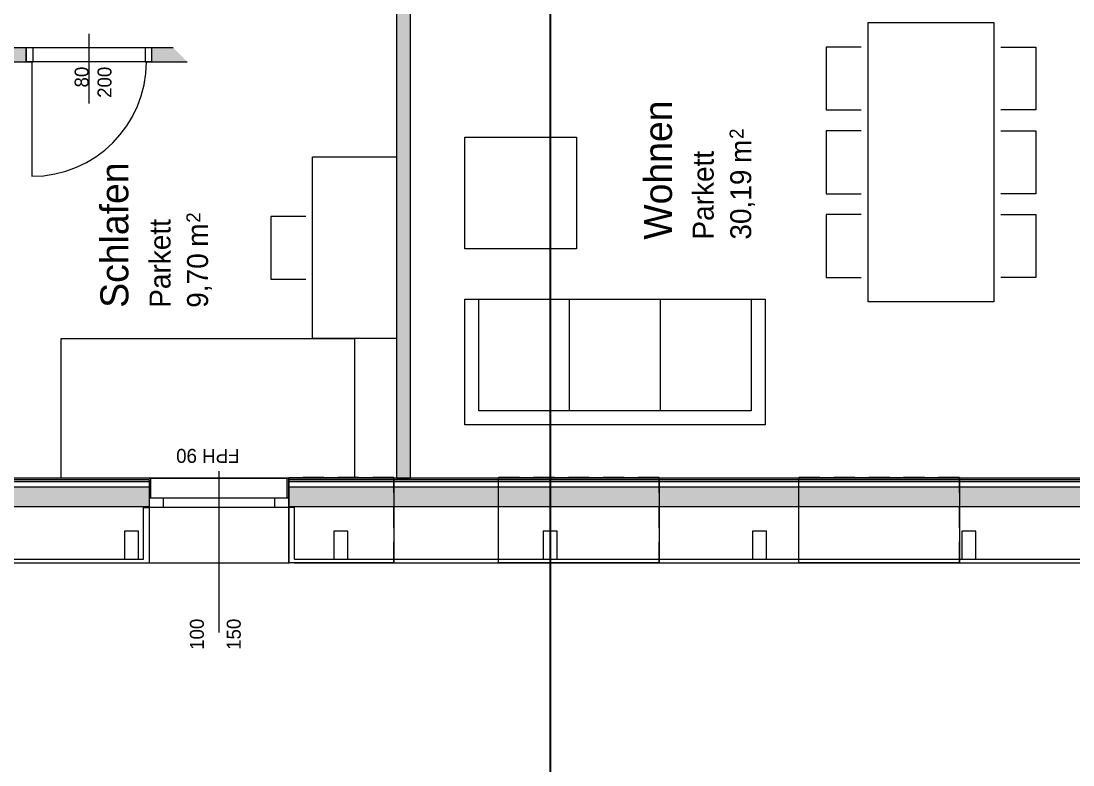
# Model space of a CAD drawing. Header units: metres. Extents: x -223175 to -223082, y -66 to 73.
# Drawn here: x -223163.26 to -223155.74, y 21.62 to 26.95 of the extents above; entities that cross this region are included whole.
import ezdxf
from ezdxf.enums import TextEntityAlignment as Align

# ---------------------------------------------------------------- set-up
doc = ezdxf.new("R2010")
doc.units = ezdxf.units.M
doc.header["$MEASUREMENT"] = 0
doc.linetypes.add('Strichlinie', pattern=[0.5644444465637207, 0.2822222232818604, -0.2822222232818603])
doc.linetypes.add('Untersicht', pattern=[0.2, 0.15, -0.05])
for name, color, linetype in [('cs-aussenanlagen.cs', 7, 'Continuous'), ('cs-bestand wand.cs', 7, 'Continuous'), ('cs-einrichtung allg.cs', 7, 'Continuous'), ('cs-raumstempel.cs', 7, 'Continuous'), ('cs-schraffur allg.cs', 7, 'Continuous'), ('cs-wand ntr.cs', 7, 'Continuous'), ('cs-wand tr.cs', 7, 'Continuous')]:
    doc.layers.add(name, color=color, linetype=linetype)

# ---------------------------------------------------------------- blocks, each defined once
blk = doc.blocks.new('Wohnen_21_73', base_point=(-14443.95450317187, 223158.4655828323))
at = {"layer": 'cs-raumstempel.cs', "color": 7, "lineweight": 13}
for tag, height, p in [('ROOM_NAME', 0.2, (-14444.46766817187, 223158.8054616202)), ('stFloorCovering', 0.15, (-14444.46766817187, 223158.4568555596)), ('DUMMY_876', 0.1, (-14443.74656817187, 223158.1928555596)), ('ROOM_AREA', 0.15, (-14444.46766817187, 223158.1883101051)), ('DUMMY_875', 0.15, (-14443.97478817187, 223158.1883101051))]:
    blk.add_attdef(tag, text='', height=height, dxfattribs=at).set_placement(p, align=Align.TOP_LEFT)
blk = doc.blocks.new('Schlafen_21_74', base_point=(-14444.43865488978, 223162.3532381524))
at = {"layer": 'cs-raumstempel.cs', "color": 7, "lineweight": 13}
for tag, height, p in [('ROOM_NAME', 0.2, (-14444.95574988978, 223162.6963169403)), ('stFloorCovering', 0.15, (-14444.95574988978, 223162.3445108797)), ('ROOM_AREA', 0.15, (-14444.95574988978, 223162.0759654251)), ('DUMMY_875', 0.15, (-14444.57479988978, 223162.0759654251)), ('DUMMY_876', 0.1, (-14444.34657988978, 223162.0805108797))]:
    blk.add_attdef(tag, text='', height=height, dxfattribs=at).set_placement(p, align=Align.TOP_LEFT)
blk = doc.blocks.new('Morph_2', base_point=(-14400.36844134533, 223131.1158135647))
at = {"layer": 'cs-bestand wand.cs', "color": 250, "linetype": 'Continuous', "lineweight": 20}
for p, q in [((-14446.78125644174, 223167.0171014483), (-14446.78125644174, 223161.347081045)), ((-14446.17605644174, 223151.9371014482), (-14446.17605644174, 223167.0171014483)), ((-14446.78125644174, 223161.347081045), (-14446.17125644174, 223161.347081045)), ((-14446.17125644174, 223161.347081045), (-14446.17125644174, 223160.597081045)), ((-14446.78125644174, 223160.597081045), (-14446.78125644174, 223159.847081045)), ((-14446.17125644174, 223160.597081045), (-14446.78125644174, 223160.597081045)), ((-14446.78125644174, 223159.847081045), (-14446.17125644174, 223159.847081045)), ((-14446.17125644174, 223159.847081045), (-14446.17125644174, 223158.697081045)), ((-14446.78125644174, 223158.697081045), (-14446.78125644174, 223157.697081045)), ((-14446.17125644174, 223158.697081045), (-14446.78125644174, 223158.697081045)), ((-14446.78125644174, 223157.697081045), (-14446.17125644174, 223157.697081045)), ((-14446.17125644174, 223157.697081045), (-14446.17125644174, 223156.547081045)), ((-14446.78125644174, 223156.547081045), (-14446.78125644174, 223151.9371014482)), ((-14446.17125644174, 223156.547081045), (-14446.78125644174, 223156.547081045))]:
    blk.add_line(p, q, dxfattribs=at)
at = {"layer": 'cs-bestand wand.cs', "color": 253, "linetype": 'Untersicht', "lineweight": 20, "true_color": 0xaaaaaa, "flags": 128}
for points in [[(-14446.78125644174, 223167.0171014483), (-14446.78125644174, 223151.9371014482)], [(-14446.17605644174, 223151.9371014482), (-14446.17605644174, 223167.0171014483)], [(-14446.78125644174, 223161.347081045), (-14446.17125644174, 223161.347081045)], [(-14446.17125644174, 223160.597081045), (-14446.17125644174, 223161.347081045)], [(-14446.78125644174, 223160.597081045), (-14446.17125644174, 223160.597081045)], [(-14446.78125644174, 223159.847081045), (-14446.17125644174, 223159.847081045)], [(-14446.17125644174, 223158.697081045), (-14446.17125644174, 223159.847081045)], [(-14446.78125644174, 223158.697081045), (-14446.17125644174, 223158.697081045)], [(-14446.78125644174, 223157.697081045), (-14446.17125644174, 223157.697081045)], [(-14446.17125644174, 223156.547081045), (-14446.17125644174, 223157.697081045)], [(-14446.78125644174, 223156.547081045), (-14446.17125644174, 223156.547081045)]]:
    blk.add_lwpolyline(points, dxfattribs=at)
at = {"layer": 'cs-bestand wand.cs', "color": 157, "linetype": 'Continuous', "lineweight": 20, "true_color": 0x59597e, "flags": 128}
for points in [[(-14446.78125644174, 223160.597081045), (-14446.78125644174, 223161.347081045)], [(-14446.78125644174, 223158.697081045), (-14446.78125644174, 223159.847081045)], [(-14446.78125644174, 223156.547081045), (-14446.78125644174, 223157.697081045)]]:
    blk.add_lwpolyline(points, dxfattribs=at)
blk = doc.blocks.new('Wand_210', base_point=(-14446.75625646233, 223162.4231014483))
at = {"layer": 'cs-aussenanlagen.cs', "color": 7, "linetype": 'Strichlinie', "lineweight": 13, "flags": 128}
for points in [[(-14446.55625646233, 223162.5231014483), (-14446.75625646233, 223162.5231014483)], [(-14446.75625646233, 223162.5231014483), (-14446.75625646233, 223162.4231014483)], [(-14446.55625646233, 223162.4231014483), (-14446.55625646233, 223162.5231014483)], [(-14446.75625646233, 223162.4231014483), (-14446.55625646233, 223162.4231014483)]]:
    blk.add_lwpolyline(points, dxfattribs=at)
blk = doc.blocks.new('Wand_211', base_point=(-14446.75625646233, 223160.9251014483))
at = {"layer": 'cs-aussenanlagen.cs', "color": 7, "linetype": 'Strichlinie', "lineweight": 13, "flags": 128}
for points in [[(-14446.55625646233, 223161.0251014483), (-14446.75625646233, 223161.0251014483)], [(-14446.75625646233, 223161.0251014483), (-14446.75625646233, 223160.9251014483)], [(-14446.55625646233, 223160.9251014483), (-14446.55625646233, 223161.0251014483)], [(-14446.75625646233, 223160.9251014483), (-14446.55625646233, 223160.9251014483)]]:
    blk.add_lwpolyline(points, dxfattribs=at)
blk = doc.blocks.new('Wand_212', base_point=(-14446.75625646233, 223159.4271014483))
at = {"layer": 'cs-aussenanlagen.cs', "color": 7, "linetype": 'Strichlinie', "lineweight": 13, "flags": 128}
for points in [[(-14446.55625646233, 223159.5271014483), (-14446.75625646233, 223159.5271014483)], [(-14446.75625646233, 223159.5271014483), (-14446.75625646233, 223159.4271014483)], [(-14446.55625646233, 223159.4271014483), (-14446.55625646233, 223159.5271014483)], [(-14446.75625646233, 223159.4271014483), (-14446.55625646233, 223159.4271014483)]]:
    blk.add_lwpolyline(points, dxfattribs=at)
blk = doc.blocks.new('Wand_213', base_point=(-14446.75625646233, 223157.9291014482))
at = {"layer": 'cs-aussenanlagen.cs', "color": 7, "linetype": 'Strichlinie', "lineweight": 13, "flags": 128}
for points in [[(-14446.55625646233, 223158.0291014483), (-14446.75625646233, 223158.0291014483)], [(-14446.75625646233, 223158.0291014483), (-14446.75625646233, 223157.9291014482)], [(-14446.55625646233, 223157.9291014482), (-14446.55625646233, 223158.0291014483)], [(-14446.75625646233, 223157.9291014482), (-14446.55625646233, 223157.9291014482)]]:
    blk.add_lwpolyline(points, dxfattribs=at)
blk = doc.blocks.new('Wand_214', base_point=(-14446.75625646233, 223156.4311014483))
at = {"layer": 'cs-aussenanlagen.cs', "color": 7, "linetype": 'Strichlinie', "lineweight": 13, "flags": 128}
for points in [[(-14446.55625646233, 223156.5311014483), (-14446.75625646233, 223156.5311014483)], [(-14446.75625646233, 223156.5311014483), (-14446.75625646233, 223156.4311014483)], [(-14446.55625646233, 223156.4311014483), (-14446.55625646233, 223156.5311014483)], [(-14446.75625646233, 223156.4311014483), (-14446.55625646233, 223156.4311014483)]]:
    blk.add_lwpolyline(points, dxfattribs=at)
blk = doc.blocks.new('*X1170', base_point=(-14400.36844134533, 223131.1158135647))
at = {"layer": 'cs-wand tr.cs', "linetype": 'Continuous', "lineweight": 20, "true_color": 0x986500}
for points in [[(-14446.75625651074, 223164.6758135647), (-14446.75605647322, 223164.6758135647), (-14446.75605647322, 223164.7158135532), (-14446.75625651074, 223164.7158135532)], [(-14446.75625651074, 223164.5958135526), (-14446.75605647322, 223164.5958135526), (-14446.75605647322, 223164.6358135762), (-14446.75625651074, 223164.6358135762)], [(-14446.75625651074, 223164.5158135756), (-14446.75605647322, 223164.5158135756), (-14446.75605647322, 223164.5558135641), (-14446.75625651074, 223164.5558135641)], [(-14446.75625651074, 223164.4358135635), (-14446.75605647322, 223164.4358135635), (-14446.75605647322, 223164.475813552), (-14446.75625651074, 223164.475813552)], [(-14446.75625651074, 223164.3558135515), (-14446.75605647322, 223164.3558135515), (-14446.75605647322, 223164.395813575), (-14446.75625651074, 223164.395813575)], [(-14446.75625651074, 223164.2758135745), (-14446.75605647322, 223164.2758135745), (-14446.75605647322, 223164.315813563), (-14446.75625651074, 223164.315813563)], [(-14446.75625651074, 223164.1958135624), (-14446.75605647322, 223164.1958135624), (-14446.75605647322, 223164.2358135509), (-14446.75625651074, 223164.2358135509)], [(-14446.75625651074, 223164.1158135503), (-14446.75605647322, 223164.1158135503), (-14446.75605647322, 223164.1558135739), (-14446.75625651074, 223164.1558135739)], [(-14446.75625651074, 223164.0358135733), (-14446.75605647322, 223164.0358135733), (-14446.75605647322, 223164.0758135618), (-14446.75625651074, 223164.0758135618)], [(-14446.75625651074, 223163.9558135613), (-14446.75605647322, 223163.9558135613), (-14446.75605647322, 223163.9958135498), (-14446.75625651074, 223163.9958135498)], [(-14446.75625651074, 223163.8758135492), (-14446.75605647322, 223163.8758135492), (-14446.75605647322, 223163.9158135728), (-14446.75625651074, 223163.9158135728)], [(-14446.75625651074, 223163.7958135722), (-14446.75605647322, 223163.7958135722), (-14446.75605647322, 223163.8358135607), (-14446.75625651074, 223163.8358135607)], [(-14446.75625651074, 223163.7158135601), (-14446.75605647322, 223163.7158135601), (-14446.75605647322, 223163.7558135486), (-14446.75625651074, 223163.7558135486)], [(-14446.75625651074, 223163.6358135481), (-14446.75605647322, 223163.6358135481), (-14446.75605647322, 223163.6758135716), (-14446.75625651074, 223163.6758135716)], [(-14446.75625651074, 223163.5558135711), (-14446.75605647322, 223163.5558135711), (-14446.75605647322, 223163.5958135596), (-14446.75625651074, 223163.5958135596)], [(-14446.75625651074, 223163.475813559), (-14446.75605647322, 223163.475813559), (-14446.75605647322, 223163.5158135475), (-14446.75625651074, 223163.5158135475)], [(-14446.75625651074, 223163.395813582), (-14446.75605647322, 223163.395813582), (-14446.75605647322, 223163.4358135705), (-14446.75625651074, 223163.4358135705)], [(-14446.75625651074, 223163.3158135699), (-14446.75605647322, 223163.3158135699), (-14446.75605647322, 223163.3558135584), (-14446.75625651074, 223163.3558135584)], [(-14446.75625651074, 223163.2358135579), (-14446.75605647322, 223163.2358135579), (-14446.75605647322, 223163.2758135815), (-14446.75625651074, 223163.2758135815)], [(-14446.75625651074, 223163.1558135809), (-14446.75605647322, 223163.1558135809), (-14446.75605647322, 223163.1958135694), (-14446.75625651074, 223163.1958135694)], [(-14446.75625651074, 223163.0758135688), (-14446.75605647322, 223163.0758135688), (-14446.75605647322, 223163.1158135573), (-14446.75625651074, 223163.1158135573)], [(-14446.75625651074, 223162.9958135567), (-14446.75605647322, 223162.9958135567), (-14446.75605647322, 223163.0358135803), (-14446.75625651074, 223163.0358135803)], [(-14446.75625651074, 223162.9158135797), (-14446.75605647322, 223162.9158135797), (-14446.75605647322, 223162.9558135682), (-14446.75625651074, 223162.9558135682)], [(-14446.75625651074, 223162.8358135677), (-14446.75605647322, 223162.8358135677), (-14446.75605647322, 223162.8758135562), (-14446.75625651074, 223162.8758135562)], [(-14446.75625651074, 223162.7558135556), (-14446.75605647322, 223162.7558135556), (-14446.75605647322, 223162.7958135792), (-14446.75625651074, 223162.7958135792)], [(-14446.75625651074, 223162.6758135786), (-14446.75605647322, 223162.6758135786), (-14446.75605647322, 223162.7158135671), (-14446.75625651074, 223162.7158135671)], [(-14446.75625651074, 223162.5958135665), (-14446.75605647322, 223162.5958135665), (-14446.75605647322, 223162.635813555), (-14446.75625651074, 223162.635813555)], [(-14446.75625651074, 223162.5158135545), (-14446.75605647322, 223162.5158135545), (-14446.75605647322, 223162.555813578), (-14446.75625651074, 223162.555813578)], [(-14446.75625651074, 223162.4358135775), (-14446.75605647322, 223162.4358135775), (-14446.75605647322, 223162.475813566), (-14446.75625651074, 223162.475813566)], [(-14446.75625651686, 223162.3870810637), (-14446.75605645873, 223162.3870810637), (-14446.75605645873, 223162.395813555), (-14446.75625651686, 223162.395813555)]]:
    blk.add_hatch(color=44, dxfattribs=at).paths.add_polyline_path(points)
blk = doc.blocks.new('*X1171', base_point=(-14400.36844134533, 223131.1158135647))
at = {"layer": 'cs-wand tr.cs', "linetype": 'Continuous', "lineweight": 20, "true_color": 0x986500}
for points in [[(-14446.75625643725, 223161.2358136089), (-14446.7560564653, 223161.2358136089), (-14446.7560564653, 223161.2758135748), (-14446.75625643725, 223161.2758135748)], [(-14446.75625643725, 223161.1558135842), (-14446.7560564653, 223161.1558135842), (-14446.7560564653, 223161.1958135501), (-14446.75625643725, 223161.1958135501)], [(-14446.75625643725, 223161.0758135594), (-14446.7560564653, 223161.0758135594), (-14446.7560564653, 223161.1158135253), (-14446.75625643725, 223161.1158135253)], [(-14446.75625643725, 223160.9958135347), (-14446.7560564653, 223160.9958135347), (-14446.7560564653, 223161.0358135935), (-14446.75625643725, 223161.0358135935)], [(-14446.75625643725, 223160.9158136029), (-14446.7560564653, 223160.9158136029), (-14446.7560564653, 223160.9558135688), (-14446.75625643725, 223160.9558135688)], [(-14446.75625643725, 223160.8358135781), (-14446.7560564653, 223160.8358135781), (-14446.7560564653, 223160.875813544), (-14446.75625643725, 223160.875813544)], [(-14446.75625643725, 223160.7558135534), (-14446.7560564653, 223160.7558135534), (-14446.7560564653, 223160.7958135193), (-14446.75625643725, 223160.7958135193)], [(-14446.75625643725, 223160.6758135287), (-14446.7560564653, 223160.6758135287), (-14446.7560564653, 223160.7158135875), (-14446.75625643725, 223160.7158135875)], [(-14446.75625643725, 223160.5958135969), (-14446.7560564653, 223160.5958135969), (-14446.7560564653, 223160.6358135628), (-14446.75625643725, 223160.6358135628)], [(-14446.75625643725, 223160.5158135721), (-14446.7560564653, 223160.5158135721), (-14446.7560564653, 223160.555813538), (-14446.75625643725, 223160.555813538)], [(-14446.75625643725, 223160.4358135474), (-14446.7560564653, 223160.4358135474), (-14446.7560564653, 223160.4758136062), (-14446.75625643725, 223160.4758136062)], [(-14446.75625643725, 223160.3558135226), (-14446.7560564653, 223160.3558135226), (-14446.7560564653, 223160.3958135814), (-14446.75625643725, 223160.3958135814)], [(-14446.75625643725, 223160.2758135908), (-14446.7560564653, 223160.2758135908), (-14446.7560564653, 223160.3158135567), (-14446.75625643725, 223160.3158135567)], [(-14446.75625643725, 223160.1958135661), (-14446.7560564653, 223160.1958135661), (-14446.7560564653, 223160.235813532), (-14446.75625643725, 223160.235813532)], [(-14446.75625643725, 223160.1158135413), (-14446.7560564653, 223160.1158135413), (-14446.7560564653, 223160.1558136002), (-14446.75625643725, 223160.1558136002)], [(-14446.75625643725, 223160.0358136095), (-14446.7560564653, 223160.0358136095), (-14446.7560564653, 223160.0758135754), (-14446.75625643725, 223160.0758135754)], [(-14446.75625643725, 223159.9558135848), (-14446.7560564653, 223159.9558135848), (-14446.7560564653, 223159.9958135507), (-14446.75625643725, 223159.9958135507)], [(-14446.75625643725, 223159.87581356), (-14446.7560564653, 223159.87581356), (-14446.7560564653, 223159.9158135259), (-14446.75625643725, 223159.9158135259)], [(-14446.75625643725, 223159.7958135353), (-14446.7560564653, 223159.7958135353), (-14446.7560564653, 223159.8358135941), (-14446.75625643725, 223159.8358135941)], [(-14446.75625643725, 223159.7158136035), (-14446.7560564653, 223159.7158136035), (-14446.7560564653, 223159.7558135694), (-14446.75625643725, 223159.7558135694)], [(-14446.75625643725, 223159.6358135787), (-14446.7560564653, 223159.6358135787), (-14446.7560564653, 223159.6758135447), (-14446.75625643725, 223159.6758135447)], [(-14446.75625643725, 223159.555813554), (-14446.7560564653, 223159.555813554), (-14446.7560564653, 223159.5958135199), (-14446.75625643725, 223159.5958135199)], [(-14446.75625643725, 223159.4758135293), (-14446.7560564653, 223159.4758135293), (-14446.7560564653, 223159.5158135881), (-14446.75625643725, 223159.5158135881)], [(-14446.75625643725, 223159.3958135975), (-14446.7560564653, 223159.3958135975), (-14446.7560564653, 223159.4358135634), (-14446.75625643725, 223159.4358135634)], [(-14446.75625643725, 223159.3158135727), (-14446.7560564653, 223159.3158135727), (-14446.7560564653, 223159.3558135386), (-14446.75625643725, 223159.3558135386)], [(-14446.75625643725, 223159.235813548), (-14446.7560564653, 223159.235813548), (-14446.7560564653, 223159.2758136068), (-14446.75625643725, 223159.2758136068)], [(-14446.75625643725, 223159.1558135232), (-14446.7560564653, 223159.1558135232), (-14446.7560564653, 223159.1958135821), (-14446.75625643725, 223159.1958135821)], [(-14446.75625643725, 223159.0758135914), (-14446.7560564653, 223159.0758135914), (-14446.7560564653, 223159.1158135573), (-14446.75625643725, 223159.1158135573)], [(-14446.75625643725, 223158.9958135667), (-14446.7560564653, 223158.9958135667), (-14446.7560564653, 223159.0358135326), (-14446.75625643725, 223159.0358135326)], [(-14446.75625643725, 223158.9158135419), (-14446.7560564653, 223158.9158135419), (-14446.7560564653, 223158.9558136008), (-14446.75625643725, 223158.9558136008)], [(-14446.75625643725, 223158.8358136101), (-14446.7560564653, 223158.8358136101), (-14446.7560564653, 223158.875813576), (-14446.75625643725, 223158.875813576)], [(-14446.75625643725, 223158.7558135854), (-14446.7560564653, 223158.7558135854), (-14446.7560564653, 223158.7958135513), (-14446.75625643725, 223158.7958135513)], [(-14446.75625643725, 223158.6758135606), (-14446.7560564653, 223158.6758135606), (-14446.7560564653, 223158.7158135266), (-14446.75625643725, 223158.7158135266)], [(-14446.75625643725, 223158.5958135359), (-14446.7560564653, 223158.5958135359), (-14446.7560564653, 223158.6358135947), (-14446.75625643725, 223158.6358135947)], [(-14446.75625643725, 223158.5158136041), (-14446.7560564653, 223158.5158136041), (-14446.7560564653, 223158.55581357), (-14446.75625643725, 223158.55581357)], [(-14446.75625643725, 223158.4358135794), (-14446.7560564653, 223158.4358135794), (-14446.7560564653, 223158.4758135453), (-14446.75625643725, 223158.4758135453)], [(-14446.75625643725, 223158.3558135546), (-14446.7560564653, 223158.3558135546), (-14446.7560564653, 223158.3958135205), (-14446.75625643725, 223158.3958135205)], [(-14446.75625643725, 223158.2758135299), (-14446.7560564653, 223158.2758135299), (-14446.7560564653, 223158.3158135887), (-14446.75625643725, 223158.3158135887)], [(-14446.75625643725, 223158.1958135981), (-14446.7560564653, 223158.1958135981), (-14446.7560564653, 223158.235813564), (-14446.75625643725, 223158.235813564)], [(-14446.75625643725, 223158.1158135733), (-14446.7560564653, 223158.1158135733), (-14446.7560564653, 223158.1558135392), (-14446.75625643725, 223158.1558135392)], [(-14446.75625643725, 223158.0358135486), (-14446.7560564653, 223158.0358135486), (-14446.7560564653, 223158.0758136074), (-14446.75625643725, 223158.0758136074)], [(-14446.75625643725, 223157.9558135238), (-14446.7560564653, 223157.9558135238), (-14446.7560564653, 223157.9958135827), (-14446.75625643725, 223157.9958135827)], [(-14446.75625643725, 223157.875813592), (-14446.7560564653, 223157.875813592), (-14446.7560564653, 223157.9158135579), (-14446.75625643725, 223157.9158135579)], [(-14446.75625643725, 223157.7958135673), (-14446.7560564653, 223157.7958135673), (-14446.7560564653, 223157.8358135332), (-14446.75625643725, 223157.8358135332)], [(-14446.75625643725, 223157.7158135425), (-14446.7560564653, 223157.7158135425), (-14446.7560564653, 223157.7558136014), (-14446.75625643725, 223157.7558136014)], [(-14446.75625643725, 223157.6358136107), (-14446.7560564653, 223157.6358136107), (-14446.7560564653, 223157.6758135766), (-14446.75625643725, 223157.6758135766)], [(-14446.75625643725, 223157.555813586), (-14446.7560564653, 223157.555813586), (-14446.7560564653, 223157.5958135519), (-14446.75625643725, 223157.5958135519)], [(-14446.75625643725, 223157.4758135613), (-14446.7560564653, 223157.4758135613), (-14446.7560564653, 223157.5158135272), (-14446.75625643725, 223157.5158135272)], [(-14446.75625643725, 223157.3958135365), (-14446.7560564653, 223157.3958135365), (-14446.7560564653, 223157.4358135953), (-14446.75625643725, 223157.4358135953)], [(-14446.75625643725, 223157.3158136047), (-14446.7560564653, 223157.3158136047), (-14446.7560564653, 223157.3558135706), (-14446.75625643725, 223157.3558135706)], [(-14446.75625643725, 223157.23581358), (-14446.7560564653, 223157.23581358), (-14446.7560564653, 223157.2758135459), (-14446.75625643725, 223157.2758135459)], [(-14446.75625643725, 223157.1558135552), (-14446.7560564653, 223157.1558135552), (-14446.7560564653, 223157.1958135211), (-14446.75625643725, 223157.1958135211)], [(-14446.75625643725, 223157.0758135305), (-14446.7560564653, 223157.0758135305), (-14446.7560564653, 223157.1158135893), (-14446.75625643725, 223157.1158135893)], [(-14446.75625643725, 223156.9958135987), (-14446.7560564653, 223156.9958135987), (-14446.7560564653, 223157.0358135646), (-14446.75625643725, 223157.0358135646)], [(-14446.75625643725, 223156.9158135739), (-14446.7560564653, 223156.9158135739), (-14446.7560564653, 223156.9558135399), (-14446.75625643725, 223156.9558135399)], [(-14446.75625643725, 223156.8358135492), (-14446.7560564653, 223156.8358135492), (-14446.7560564653, 223156.875813608), (-14446.75625643725, 223156.875813608)], [(-14446.75625643725, 223156.7558135244), (-14446.7560564653, 223156.7558135244), (-14446.7560564653, 223156.7958135833), (-14446.75625643725, 223156.7958135833)], [(-14446.75625643725, 223156.6758135927), (-14446.7560564653, 223156.6758135927), (-14446.7560564653, 223156.7158135585), (-14446.75625643725, 223156.7158135585)], [(-14446.75625643725, 223156.5958135679), (-14446.7560564653, 223156.5958135679), (-14446.7560564653, 223156.6358135338), (-14446.75625643725, 223156.6358135338)], [(-14446.75625643725, 223156.5158135432), (-14446.7560564653, 223156.5158135432), (-14446.7560564653, 223156.555813602), (-14446.75625643725, 223156.555813602)], [(-14446.75625643725, 223156.4358135184), (-14446.7560564653, 223156.4358135184), (-14446.7560564653, 223156.4758135772), (-14446.75625643725, 223156.4758135772)], [(-14446.75625643725, 223156.3558135866), (-14446.7560564653, 223156.3558135866), (-14446.7560564653, 223156.3958135525), (-14446.75625643725, 223156.3958135525)], [(-14446.75625643725, 223156.2758135619), (-14446.7560564653, 223156.2758135619), (-14446.7560564653, 223156.3158135278), (-14446.75625643725, 223156.3158135278)], [(-14446.75625643725, 223156.1958135371), (-14446.7560564653, 223156.1958135371), (-14446.7560564653, 223156.235813596), (-14446.75625643725, 223156.235813596)], [(-14446.75625643725, 223156.1158136053), (-14446.7560564653, 223156.1158136053), (-14446.7560564653, 223156.1558135712), (-14446.75625643725, 223156.1558135712)], [(-14446.75625643725, 223156.0358135806), (-14446.7560564653, 223156.0358135806), (-14446.7560564653, 223156.0758135465), (-14446.75625643725, 223156.0758135465)], [(-14446.75625643725, 223155.9558135558), (-14446.7560564653, 223155.9558135558), (-14446.7560564653, 223155.9958135217), (-14446.75625643725, 223155.9958135217)], [(-14446.75625643725, 223155.8758135311), (-14446.7560564653, 223155.8758135311), (-14446.7560564653, 223155.9158135899), (-14446.75625643725, 223155.9158135899)], [(-14446.75625643725, 223155.7958135993), (-14446.7560564653, 223155.7958135993), (-14446.7560564653, 223155.8358135652), (-14446.75625643725, 223155.8358135652)], [(-14446.75625643725, 223155.7158135746), (-14446.7560564653, 223155.7158135746), (-14446.7560564653, 223155.7558135405), (-14446.75625643725, 223155.7558135405)], [(-14446.75625643725, 223155.6358135498), (-14446.7560564653, 223155.6358135498), (-14446.7560564653, 223155.6758136086), (-14446.75625643725, 223155.6758136086)], [(-14446.75625643725, 223155.5558135251), (-14446.7560564653, 223155.5558135251), (-14446.7560564653, 223155.5958135839), (-14446.75625643725, 223155.5958135839)], [(-14446.75625643725, 223155.4758135932), (-14446.7560564653, 223155.4758135932), (-14446.7560564653, 223155.5158135591), (-14446.75625643725, 223155.5158135591)], [(-14446.75625643725, 223155.3958135685), (-14446.7560564653, 223155.3958135685), (-14446.7560564653, 223155.4358135344), (-14446.75625643725, 223155.4358135344)], [(-14446.75625643725, 223155.3158135438), (-14446.7560564653, 223155.3158135438), (-14446.7560564653, 223155.3558136026), (-14446.75625643725, 223155.3558136026)], [(-14446.75625643725, 223155.235813519), (-14446.7560564653, 223155.235813519), (-14446.7560564653, 223155.2758135779), (-14446.75625643725, 223155.2758135779)], [(-14446.75625643725, 223155.1558135872), (-14446.7560564653, 223155.1558135872), (-14446.7560564653, 223155.1958135531), (-14446.75625643725, 223155.1958135531)], [(-14446.75625643725, 223155.0758135625), (-14446.7560564653, 223155.0758135625), (-14446.7560564653, 223155.1158135284), (-14446.75625643725, 223155.1158135284)]]:
    blk.add_hatch(color=44, dxfattribs=at).paths.add_polyline_path(points)
blk = doc.blocks.new('1-Flügelfenster 21_26')
at = {"layer": 'cs-wand tr.cs', "color": 7, "linetype": 'Continuous', "lineweight": 13}
for p, q in [((-0.5, 0.14), (-0.4875, 0.14)), ((-0.4875, 0.14), (0.4875, 0.14)), ((-0.4875, 0), (-0.4875, 0.14)), ((0.5, 0.14), (0.4875000000000001, 0.14)), ((0.4875000000000001, 0), (0.4875000000000001, 0.14)), ((-0.5, 0), (-0.4, 0)), ((-0.5, 0), (-0.5, -0.065)), ((-0.5, 0), (-0.5, -0.065)), ((-0.4, 0), (-0.4, -0.07)), ((-0.4, 0), (0.4, 0)), ((0.4, -0.07), (0.4, 0)), ((0.4, 0), (0.5, 0)), ((0.5, 0), (0.5, -0.065)), ((0.5, 0), (0.5, -0.065)), ((-0.5, -0.065), (-0.5, -0.07)), ((-0.5, -0.065), (-0.5, -0.07)), ((-0.4, -0.07), (-0.5, -0.07)), ((-0.5, -0.07), (-0.5, -0.4400000000000001)), ((0.4, -0.07), (-0.4, -0.07)), ((0.5, -0.07), (0.4, -0.07)), ((0.5, -0.065), (0.5, -0.07)), ((0.5, -0.065), (0.5, -0.07)), ((0.5, -0.07), (0.5, -0.4400000000000001)), ((-0.5, -0.4400000000000001), (-0.5, -0.4401999999999999)), ((-0.5, -0.4401999999999999), (-0.5, -0.4651999999999999)), ((0.5, -0.4400000000000001), (0.5, -0.4401999999999999)), ((0.5, -0.4401999999999999), (0.5, -0.4651999999999999)), ((-0.5, -0.4651999999999999), (0.5, -0.4651999999999999))]:
    blk.add_line(p, q, dxfattribs=at)
blk = doc.blocks.new('F Marker 21_18')
at = {"layer": 'cs-wand tr.cs', "color": 7, "linetype": 'Continuous', "lineweight": 13}
blk.add_line((0, 0.5), (0, -0.6552), dxfattribs=at)
at = {"layer": 'cs-wand tr.cs', "color": 7, "lineweight": 13}
for tag, p in [('AC_WIDO_ID_1', (-0.2499999999999999, 0.688924609104312)), ('AC_WIDO_ID_0', (0.0136363636363637, 0.688924609104312))]:
    blk.add_attdef(tag, text='', height=0.1, rotation=270, dxfattribs=at).set_placement(p, align=Align.BOTTOM_LEFT)
blk.add_attdef('AC_MarkerText_4', text='', height=0.1, dxfattribs=at).set_placement((-0.2115642629253257, -0.7801309090909091), align=Align.BOTTOM_LEFT)
blk = doc.blocks.new('Wand_230', base_point=(-14446.17605646233, 223155.397078353))
at = {"layer": 'cs-wand tr.cs', "linetype": 'Continuous', "lineweight": 0, "true_color": 0xdbd4bc}
for points in [[(-14446.24105642522, 223164.7438714141), (-14446.38105650573, 223164.7438714141), (-14446.38105650573, 223162.3470810734), (-14446.31605645168, 223162.3470810374), (-14446.24105642522, 223162.3470810374)], [(-14446.38105650573, 223161.3470810609), (-14446.38105650573, 223155.331078353), (-14446.25287033387, 223155.331078353), (-14446.24105637731, 223155.3412290743), (-14446.24105637731, 223161.3470810609), (-14446.31605647819, 223161.3470810609)]]:
    blk.add_hatch(color=254, dxfattribs=at).paths.add_polyline_path(points)
at = {"layer": 'cs-wand tr.cs', "linetype": 'Continuous', "lineweight": 0, "true_color": 0xe3e3e3}
for points in [[(-14446.20105647442, 223164.7438714141), (-14446.20105647442, 223162.3470810374), (-14446.18855644608, 223162.3470810374), (-14446.18855644608, 223164.7438714141)], [(-14446.18855644608, 223162.3470810374), (-14446.17605645363, 223162.3470810374), (-14446.17605645363, 223164.7438714141), (-14446.18855641017, 223164.7438714141)], [(-14446.17605646233, 223162.334581045), (-14446.17605646233, 223162.347081045), (-14446.18855646234, 223162.347081045), (-14446.31605646233, 223162.347081045), (-14446.31605646233, 223162.334581045)], [(-14446.17605646233, 223161.347081045), (-14446.17605646233, 223161.359581045), (-14446.31605646233, 223161.359581045), (-14446.31605646233, 223161.347081045), (-14446.18855646234, 223161.347081045)], [(-14446.20105647553, 223155.384078353), (-14446.19118652448, 223155.384078353), (-14446.18855649052, 223155.3863380612), (-14446.18855649052, 223161.34708106), (-14446.20105647553, 223161.34708106)], [(-14446.17605642148, 223161.3470810667), (-14446.18855648859, 223161.3470810667), (-14446.18855639974, 223155.397078353), (-14446.17605642148, 223155.397078353)]]:
    blk.add_hatch(color=254, dxfattribs=at).paths.add_polyline_path(points)
at = {"layer": 'cs-wand tr.cs', "color": 7, "linetype": 'Continuous', "lineweight": 13}
for p, q in [((-14446.75625650247, 223164.7438714141), (-14446.75625650247, 223162.3870810522)), ((-14446.38105651798, 223162.3470810967), (-14446.38105651798, 223164.7438714141)), ((-14446.24105650768, 223162.3470810374), (-14446.24105650768, 223164.7438714141)), ((-14446.78125646233, 223162.387081045), (-14446.78125646233, 223162.347081045)), ((-14446.38605646233, 223162.347081045), (-14446.78125646233, 223162.347081045)), ((-14446.75625646233, 223162.347081045), (-14446.78125646233, 223162.347081045)), ((-14446.75625646233, 223162.387081045), (-14446.38605646233, 223162.387081045)), ((-14446.75605646233, 223162.347081045), (-14446.75625646233, 223162.347081045)), ((-14446.38605646233, 223162.387081045), (-14446.38605646233, 223162.347081045)), ((-14446.31605646233, 223162.347081045), (-14446.38105646233, 223162.347081045)), ((-14446.78125646233, 223161.307081045), (-14446.78125646233, 223161.347081045)), ((-14446.38605646233, 223161.347081045), (-14446.78125646233, 223161.347081045)), ((-14446.75625646233, 223161.347081045), (-14446.78125646233, 223161.347081045)), ((-14446.75605646233, 223161.347081045), (-14446.75625646233, 223161.347081045)), ((-14446.75625646233, 223161.307081045), (-14446.38605646233, 223161.307081045)), ((-14446.75625646431, 223161.3070810295), (-14446.75625646431, 223155.071078353)), ((-14446.38605646233, 223161.307081045), (-14446.38605646233, 223161.347081045)), ((-14446.38105651798, 223155.2209382341), (-14446.38105651798, 223161.3470810178)), ((-14446.31605646233, 223161.347081045), (-14446.38105646233, 223161.347081045)), ((-14446.24105655459, 223155.341229047), (-14446.24105655459, 223161.3470810333))]:
    blk.add_line(p, q, dxfattribs=at)
at = {"layer": 'cs-wand tr.cs', "color": 7, "linetype": 'Continuous', "lineweight": 0}
for p, q in [((-14446.75605649838, 223164.7438714141), (-14446.75605649838, 223162.3870810403)), ((-14446.20105650834, 223162.347081032), (-14446.20105650834, 223164.7438714141)), ((-14446.18855647963, 223162.3470810292), (-14446.18855647963, 223164.7438714141)), ((-14446.38605646233, 223162.347081045), (-14446.75605646233, 223162.347081045)), ((-14446.38105646233, 223162.347081045), (-14446.38605646233, 223162.347081045)), ((-14446.31605646233, 223162.347081045), (-14446.31605646233, 223162.334581045)), ((-14446.18855646234, 223162.347081045), (-14446.31605646233, 223162.347081045)), ((-14446.31605646233, 223162.334581045), (-14446.17605646233, 223162.334581045)), ((-14446.17605646233, 223162.347081045), (-14446.17605646233, 223162.334581045)), ((-14446.31605646233, 223161.359581045), (-14446.17605646233, 223161.359581045)), ((-14446.31605646233, 223161.347081045), (-14446.31605646233, 223161.359581045)), ((-14446.17605646233, 223161.347081045), (-14446.17605646233, 223161.359581045)), ((-14446.75605648672, 223161.3070810808), (-14446.75605648672, 223155.191078353)), ((-14446.38605646233, 223161.347081045), (-14446.75605646233, 223161.347081045)), ((-14446.38105646233, 223161.347081045), (-14446.38605646233, 223161.347081045)), ((-14446.18855646234, 223161.347081045), (-14446.31605646233, 223161.347081045)), ((-14446.20105653337, 223155.3755978507), (-14446.20105653337, 223161.3470810731)), ((-14446.18855646329, 223155.3863381019), (-14446.18855646329, 223161.3470810376))]:
    blk.add_line(p, q, dxfattribs=at)
at = {"layer": 'cs-wand tr.cs', "color": 7, "linetype": 'Continuous', "lineweight": 13, "flags": 128}
for points in [[(-14446.78125646233, 223164.7438714141), (-14446.78125646233, 223162.3870809853)], [(-14446.78125646233, 223161.3070811138), (-14446.78125646233, 223154.947078353)]]:
    blk.add_lwpolyline(points, dxfattribs=at)
at = {"layer": 'cs-wand tr.cs', "color": 7, "linetype": 'Continuous', "lineweight": 0, "flags": 128}
for points in [[(-14446.17605646233, 223162.3470810111), (-14446.17605646233, 223164.7438714141)], [(-14446.17605646233, 223155.397078353), (-14446.17605646233, 223161.3470810635)]]:
    blk.add_lwpolyline(points, dxfattribs=at)
at = {"layer": 'cs-wand tr.cs', "color": 131, "lineweight": 20, "true_color": 0x9efaff}
for name in ['*X1170', '*X1171']:
    blk.add_blockref(name, (-14400.36844134533, 223131.1158135647), dxfattribs=at)
at = {"layer": 'cs-wand tr.cs', "color": 7, "linetype": 'Continuous', "lineweight": 13, "rotation": 270}
blk.add_blockref('1-Flügelfenster 21_26', (-14446.31605646233, 223161.847081045), dxfattribs=at)
at = {"layer": 'cs-wand tr.cs', "color": 7, "linetype": 'Continuous', "lineweight": 13}
ref = blk.add_blockref('F Marker 21_18', (-14446.78125646233, 223161.847081045), dxfattribs=dict(at, rotation=90))
ref.add_attrib('AC_MarkerText_4', 'FPH 90', dxfattribs={"color": 7, "lineweight": 13, "height": 0.1, "rotation": 90}).set_placement((-14445.93605646233, 223161.7005831359), align=Align.BOTTOM_LEFT)
ref.add_attrib('AC_WIDO_ID', '100', dxfattribs={"color": 7, "lineweight": 13, "height": 0.1, "rotation": 360}).set_placement((-14447.40511646233, 223161.9257844996), align=Align.BOTTOM_LEFT)
ref.add_attrib('AC_WIDO_ID_1', '150', dxfattribs={"color": 7, "lineweight": 13, "height": 0.1, "rotation": 360}).set_placement((-14447.40511646233, 223161.6621481359), align=Align.BOTTOM_LEFT)
blk = doc.blocks.new('Wand_327', base_point=(-14441.7910873947, 223160.577081045))
at = {"layer": 'cs-wand ntr.cs', "linetype": 'Continuous', "lineweight": 0, "true_color": 0xfee4b1}
for points in [[(-14442.29108439471, 223160.577081045), (-14446.17605646233, 223160.577081045), (-14446.17605646233, 223160.477081045), (-14442.29108439471, 223160.477081045)], [(-14441.7910873947, 223160.577081045), (-14442.19108439471, 223160.577081045), (-14442.19108439471, 223160.477081045), (-14441.7910873947, 223160.477081045)]]:
    blk.add_hatch(color=41, dxfattribs=at).paths.add_polyline_path(points)
at = {"layer": 'cs-wand ntr.cs', "linetype": 'Continuous', "lineweight": 0, "true_color": 0xdbd4bc}
blk.add_hatch(color=254, dxfattribs=at).paths.add_polyline_path([(-14441.7910873947, 223160.577081045), (-14441.7910873947, 223160.477081045), (-14441.5910873947, 223160.577081045)])
at = {"layer": 'cs-wand ntr.cs', "color": 7, "linetype": 'Continuous', "lineweight": 13}
blk.add_line((-14441.7910873947, 223160.477081045), (-14441.7910873947, 223160.577081045), dxfattribs=at)
at = {"layer": 'cs-wand ntr.cs', "color": 7, "linetype": 'Continuous', "lineweight": 13, "flags": 128}
for points in [[(-14442.29108439471, 223160.577081045), (-14446.17605646233, 223160.577081045)], [(-14446.17605646233, 223160.577081045), (-14446.17605646233, 223160.477081045)], [(-14441.7910873947, 223160.577081045), (-14442.19108439471, 223160.577081045)], [(-14441.5910873947, 223160.577081045), (-14441.7910873947, 223160.577081045)], [(-14446.17605646233, 223160.477081045), (-14442.29108439471, 223160.477081045)], [(-14442.19108439471, 223160.477081045), (-14441.7910873947, 223160.477081045)]]:
    blk.add_lwpolyline(points, dxfattribs=at)
blk = doc.blocks.new('Blockfutter 21_9')
at = {"layer": 'cs-wand ntr.cs', "color": 7, "linetype": 'Continuous', "lineweight": 13}
for p, q in [((0.4100000000000001, 0), (0.4100000000000001, 0.8200000000000001)), ((-0.4500000000000001, 0), (0.4500000000000001, 0)), ((-0.4000000000000001, 0), (-0.4500000000000001, 0)), ((-0.4500000000000001, 0), (-0.4500000000000001, -0.1)), ((-0.4500000000000001, 0), (-0.4500000000000001, -0.1)), ((-0.4500000000000001, 0), (-0.4500000000000001, -0.1)), ((-0.4000000000000001, -0.1), (-0.4000000000000001, 0)), ((0.4500000000000001, 0), (0.4000000000000001, 0)), ((0.4000000000000001, 0), (0.4000000000000001, -0.1)), ((0.4500000000000001, -0.1), (0.4500000000000001, 0)), ((0.4500000000000001, 0), (0.4500000000000001, -0.1)), ((0.4500000000000001, 0), (0.4500000000000001, -0.1)), ((-0.4500000000000001, -0.1), (0.4500000000000001, -0.1)), ((-0.4500000000000001, -0.1), (-0.4000000000000001, -0.1)), ((0.4000000000000001, -0.1), (0.4500000000000001, -0.1))]:
    blk.add_line(p, q, dxfattribs=at)
blk.add_arc((0.4100000000000001, 0), 0.8200000000000001, 90, 180, dxfattribs=at)
blk = doc.blocks.new('T Marker 21_2')
at = {"layer": 'cs-wand ntr.cs', "color": 7, "linetype": 'Continuous', "lineweight": 0}
blk.add_line((-4.898587196589413e-17, -0.4), (1.224646799147353e-17, 0.1), dxfattribs=at)
at = {"layer": 'cs-wand ntr.cs', "color": 7, "lineweight": 13}
for tag, p in [('DUMMY_272', (0.02636363636363628, -0.284169182762363)), ('DUMMY_273', (0.1899999999999999, -0.35878831959809))]:
    blk.add_attdef(tag, text='', height=0.1, rotation=89.99999999999999, dxfattribs=at).set_placement(p, align=Align.BOTTOM_LEFT)
blk = doc.blocks.new('Wand_336', base_point=(-14443.194067301, 223163.4750095859))
at = {"layer": 'cs-wand ntr.cs', "linetype": 'Continuous', "lineweight": 0, "true_color": 0xfee4b1}
for points in [[(-14443.194067301, 223163.227081043), (-14443.09406730845, 223163.227081043), (-14443.09406730845, 223163.3750095859), (-14443.194067301, 223163.3750095859)], [(-14443.194067301, 223162.3270810519), (-14443.194067301, 223162.0750095859), (-14443.09406730845, 223162.1750095784), (-14443.09406730845, 223162.3270810519)]]:
    blk.add_hatch(color=41, dxfattribs=at).paths.add_polyline_path(points)
at = {"layer": 'cs-wand ntr.cs', "color": 7, "linetype": 'Continuous', "lineweight": 13}
for p, q in [((-14443.194067301, 223163.227081045), (-14443.094067301, 223163.227081045)), ((-14443.194067301, 223162.327081045), (-14443.094067301, 223162.327081045))]:
    blk.add_line(p, q, dxfattribs=at)
at = {"layer": 'cs-wand ntr.cs', "color": 7, "linetype": 'Continuous', "lineweight": 13, "flags": 128}
for points in [[(-14443.194067301, 223163.3750095859), (-14443.194067301, 223163.227081043)], [(-14443.094067301, 223163.22708104), (-14443.094067301, 223163.3750095859)], [(-14443.194067301, 223162.3270810519), (-14443.194067301, 223162.0750095859)], [(-14443.094067301, 223162.1750095859), (-14443.094067301, 223162.32708104)]]:
    blk.add_lwpolyline(points, dxfattribs=at)
at = {"layer": 'cs-wand ntr.cs', "color": 7, "linetype": 'Continuous', "lineweight": 13, "rotation": 90}
blk.add_blockref('Blockfutter 21_9', (-14443.194067301, 223162.777081045), dxfattribs=at)
at = {"layer": 'cs-wand ntr.cs', "color": 7, "linetype": 'Continuous', "lineweight": 13, "rotation": 270}
blk.add_blockref('T Marker 21_2', (-14443.094067301, 223162.777081045), dxfattribs=at).add_auto_attribs({'DUMMY_272': '80', 'DUMMY_273': '200'})
blk = doc.blocks.new('sn-aa_table_rectangle_200-90')
at = {"layer": 'cs-einrichtung allg.cs', "color": 251, "linetype": 'Continuous', "lineweight": 0, "true_color": 0x494949}
for p, q in [((0.625, 1.5), (0.1750000000010914, 1.5)), ((0.1750000000010914, 1.5), (0.1750000000010914, 1.25)), ((0.625, 1.25), (0.625, 1.5)), ((1.225000000000364, 1.5), (0.7750000000014552, 1.5)), ((0.7750000000014552, 1.5), (0.7750000000014552, 1.25)), ((1.225000000000364, 1.25), (1.225000000000364, 1.5)), ((1.825000000000728, 1.5), (1.375, 1.5)), ((1.375, 1.5), (1.375, 1.25)), ((1.825000000000728, 1.25), (1.825000000000728, 1.5)), ((2, 1.200000000011642), (0, 1.200000000011642)), ((0, 1.200000000011642), (0, 0.2999999999883585)), ((2, 0.2999999999883585), (2, 1.200000000011642)), ((0, 0.2999999999883585), (2, 0.2999999999883585)), ((0.1750000000010914, 0), (0.1750000000010914, 0.25)), ((0.625, 0.25), (0.625, 0)), ((0.7750000000014552, 0), (0.7750000000014552, 0.25)), ((1.225000000000364, 0.25), (1.225000000000364, 0)), ((1.375, 0), (1.375, 0.25)), ((1.825000000000728, 0.25), (1.825000000000728, 0)), ((0.625, 0), (0.1750000000010914, 0)), ((1.225000000000364, 0), (0.7750000000014552, 0)), ((1.825000000000728, 0), (1.375, 0))]:
    blk.add_line(p, q, dxfattribs=at)
blk = doc.blocks.new('sn-aa_sofa_3')
at = {"layer": 'cs-einrichtung allg.cs', "color": 251, "linetype": 'Continuous', "lineweight": 0, "true_color": 0x494949}
for p, q in [((2.14999999981228, 0.8999999997904524), (0, 0.8999999997904524)), ((0, 0.8999999997904524), (0, 0)), ((2.14999999981228, 0), (2.14999999981228, 0.8999999997904524)), ((2.04999999982283, 0.7999999998137355), (0.09999999999126885, 0.7999999998137355)), ((0.09999999999126885, 0.7999999998137355), (0.09999999999126885, 0)), ((0.7499999999345164, 0.7999999998137355), (0.7499999999345164, 0)), ((1.399999999877764, 0.7999999998137355), (1.399999999877764, 0)), ((2.04999999982283, 0), (2.04999999982283, 0.7999999998137355)), ((0, 0), (2.14999999981228, 0))]:
    blk.add_line(p, q, dxfattribs=at)
blk = doc.blocks.new('sn-aa_bed_210-100')
at = {"layer": 'cs-einrichtung allg.cs', "color": 251, "linetype": 'Continuous', "lineweight": 0, "true_color": 0x494949}
for p, q in [((1, 2.1000002741348), (0, 2.1000002741348)), ((0, 2.1000002741348), (0, 0)), ((1, 0), (1, 2.1000002741348)), ((0, 0), (1, 0))]:
    blk.add_line(p, q, dxfattribs=at)
blk = doc.blocks.new('sn-aa_couch table_80-80')
at = {"layer": 'cs-einrichtung allg.cs', "color": 251, "linetype": 'Continuous', "lineweight": 0, "true_color": 0x494949}
for p, q in [((0.7999999999992724, 0.7999999999883585), (0, 0.7999999999883585)), ((0, 0.7999999999883585), (0, 0)), ((0.7999999999992724, 0), (0.7999999999992724, 0.7999999999883585)), ((0, 0), (0.7999999999992724, 0))]:
    blk.add_line(p, q, dxfattribs=at)
blk = doc.blocks.new('sn-aa_desk_130-60')
at = {"layer": 'cs-einrichtung allg.cs', "color": 251, "linetype": 'Continuous', "lineweight": 0, "true_color": 0x494949}
for p, q in [((1.299999999999272, 0.9000001294771209), (0, 0.9000001294771209)), ((0, 0.9000001294771209), (0, 0.300000043149339)), ((1.299999999999272, 0.300000043149339), (1.299999999999272, 0.9000001294771209)), ((0, 0.300000043149339), (1.299999999999272, 0.300000043149339)), ((0.4249999999992724, 0), (0.4249999999992724, 0.2500000359723344)), ((0.875, 0.2500000359723344), (0.875, 0)), ((0.875, 0), (0.4249999999992724, 0))]:
    blk.add_line(p, q, dxfattribs=at)

msp = doc.modelspace()

# ---------------------------------------------------------------- linework, layer by layer
msp.add_line((-223159.4771014482, 58.01534430046524), (-223159.4771014482, 2.431947714554572))
at = {"layer": 'cs-schraffur allg.cs', "color": 7, "linetype": 'Continuous', "lineweight": 0, "flags": 128}
msp.add_lwpolyline([(-223151.9371014348, 23.67534689139177), (-223167.0171014773, 23.67534689139177), (-223167.0171014773, 32.04014689137296), (-223170.9578083581, 32.04014689137296), (-223170.9578083581, 34.18014689138693), (-223167.8972744472, 34.18014689138693), (-223167.8972744472, 37.87024687154519), (-223167.597101563, 37.87024687154519), (-223167.597101563, 44.71494689135181), (-223153.1070014464, 44.71494689135181), (-223153.1070014464, 42.12013697166879), (-223154.1070913512, 42.12013697166879), (-223154.1070913512, 36.7701467900439), (-223153.1070014464, 36.7701467900439), (-223153.1070014464, 31.26014675650697), (-223154.0871015533, 31.26014675650697), (-223154.0871015533, 28.86014695098459), (-223151.9371014348, 28.86014695098459)], close=True, dxfattribs=at)

# ---------------------------------------------------------------- block references
at = {"layer": 'cs-aussenanlagen.cs', "color": 1, "lineweight": 0, "rotation": 90}
for name, p in [('Wand_210', (-223162.4231014348, 23.09514687078956)), ('Wand_211', (-223160.9251014348, 23.09514687078956)), ('Wand_212', (-223159.4271014348, 23.09514687078956)), ('Wand_213', (-223157.9291014348, 23.09514687078956)), ('Wand_214', (-223156.4311014348, 23.09514687078956))]:
    msp.add_blockref(name, p, dxfattribs=at)
at = {"layer": 'cs-bestand wand.cs', "linetype": 'Continuous', "lineweight": 0, "rotation": 90}
msp.add_blockref('Morph_2', (-223131.1158135512, 69.48296198778155), dxfattribs=at)
at = {"layer": 'cs-einrichtung allg.cs', "color": 251, "linetype": 'Continuous', "lineweight": 0, "true_color": 0x494949, "xscale": -1}
for name, p, rotation in [('sn-aa_table_rectangle_200-90', (-223157.5022271116, 24.93747530449366), 270), ('sn-aa_couch table_80-80', (-223160.0882989505, 26.11829770408406), 180), ('sn-aa_desk_130-60', (-223161.4770812611, 24.67534687078626), 270), ('sn-aa_sofa_3', (-223160.0882989505, 24.95681056036449), 180), ('sn-aa_bed_210-100', (-223160.8770810316, 24.67534687078626), 90)]:
    msp.add_blockref(name, p, dxfattribs=dict(at, rotation=rotation))
at = {"layer": 'cs-raumstempel.cs', "color": 7, "linetype": 'Continuous', "lineweight": 13, "rotation": 90}
for name, p, values in [('Wohnen_21_73', (-223158.4655828189, 25.8969001612528), {'ROOM_NAME': 'Wohnen', 'ROOM_AREA': '30,19', 'stFloorCovering': 'Parkett', 'DUMMY_875': ' m', 'DUMMY_876': '2'}), ('Schlafen_21_74', (-223162.353238139, 25.41274844333714), {'ROOM_NAME': 'Schlafen', 'ROOM_AREA': '9,70', 'stFloorCovering': 'Parkett', 'DUMMY_875': ' m', 'DUMMY_876': '2'})]:
    msp.add_blockref(name, p, dxfattribs=at).add_auto_attribs(values)
at = {"layer": 'cs-wand ntr.cs', "color": 7, "lineweight": 13, "rotation": 90}
for name, p in [('Wand_327', (-223160.5770810316, 28.06031593842965)), ('Wand_336', (-223163.4750095725, 26.6573360321305))]:
    msp.add_blockref(name, p, dxfattribs=at)
at = {"layer": 'cs-wand tr.cs', "color": 131, "lineweight": 20, "true_color": 0x9efaff, "rotation": 90}
msp.add_blockref('Wand_230', (-223155.3970783396, 23.67534687078626), dxfattribs=at)

doc.saveas('drawing.dxf')
